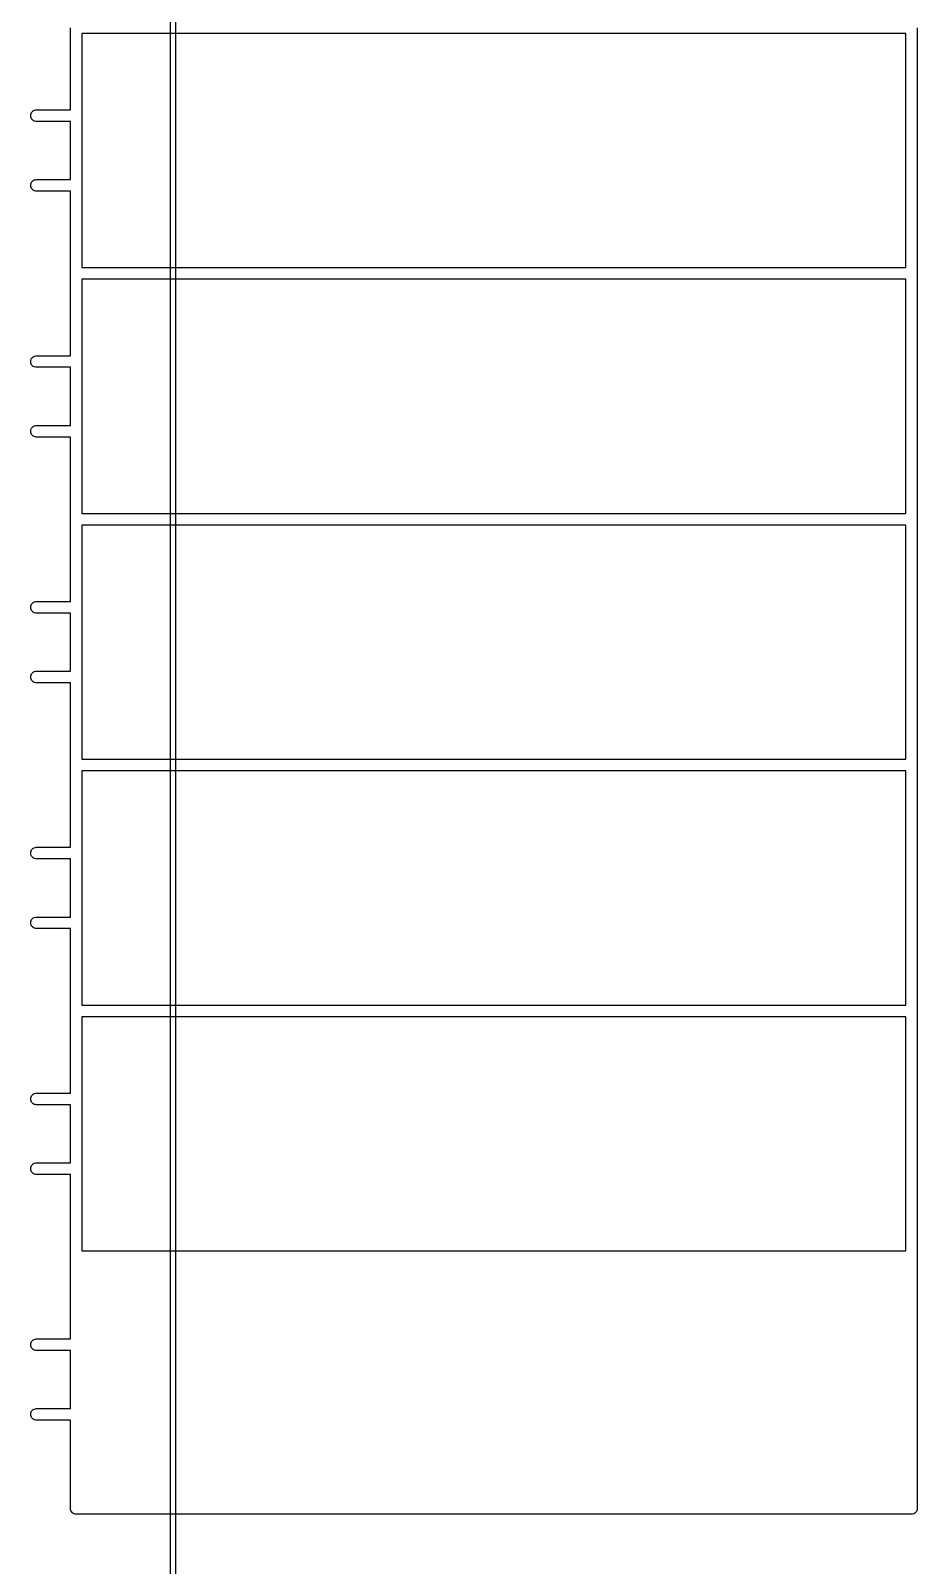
# Model space of a CAD drawing. Extents: x 47 to 252, y -139 to -48.
# Drawn here: x 242.53 to 251.69, y -119.9 to -104.04 of the extents above; entities that cross this region are included whole.
import ezdxf

# ---------------------------------------------------------------- set-up
doc = ezdxf.new("R2010")
doc.units = 0
doc.layers.add('BLACK', color=7, linetype='CONTINUOUS')

msp = doc.modelspace()

# ---------------------------------------------------------------- linework, layer by layer
at = {"layer": 'BLACK', "linetype": 'CONTINUOUS'}
for p, q in [((243.975, -135.499), (243.975, -51.5001)), ((244.025, -51.4988), (244.025, -135.501)), ((242.94, -104.86), (242.94, -104.013)), ((251.69, -104.013), (251.69, -106.547)), ((243.06, -104.07), (243.06, -104.917)), ((251.57, -104.07), (243.06, -104.07)), ((251.57, -106.49), (251.57, -104.07)), ((242.53, -104.92), (242.531, -104.908)), ((242.531, -104.932), (242.53, -104.92)), ((242.531, -104.908), (242.534, -104.897)), ((242.534, -104.943), (242.531, -104.932)), ((242.534, -104.897), (242.54, -104.887)), ((242.54, -104.953), (242.534, -104.943)), ((242.54, -104.887), (242.547, -104.877)), ((242.547, -104.963), (242.54, -104.953)), ((242.547, -104.877), (242.557, -104.87)), ((242.557, -104.97), (242.547, -104.963)), ((242.557, -104.87), (242.567, -104.864)), ((242.567, -104.976), (242.557, -104.97)), ((242.567, -104.864), (242.578, -104.861)), ((242.578, -104.979), (242.567, -104.976)), ((242.578, -104.861), (242.587, -104.86)), ((242.587, -104.86), (242.94, -104.86)), ((243.06, -104.917), (243.06, -104.92)), ((243.06, -104.92), (243.06, -104.923)), ((243.06, -104.923), (243.06, -105.637)), ((242.587, -104.98), (242.578, -104.979)), ((242.94, -104.98), (242.587, -104.98)), ((242.94, -105.58), (242.94, -104.98)), ((242.534, -105.617), (242.54, -105.607)), ((242.54, -105.607), (242.547, -105.597)), ((242.547, -105.597), (242.557, -105.59)), ((242.557, -105.59), (242.567, -105.584)), ((242.567, -105.584), (242.578, -105.581)), ((242.578, -105.581), (242.587, -105.58)), ((242.587, -105.58), (242.94, -105.58)), ((242.53, -105.64), (242.531, -105.628)), ((242.531, -105.652), (242.53, -105.64)), ((242.531, -105.628), (242.534, -105.617)), ((242.534, -105.663), (242.531, -105.652)), ((242.54, -105.673), (242.534, -105.663)), ((242.547, -105.683), (242.54, -105.673)), ((242.557, -105.69), (242.547, -105.683)), ((242.567, -105.696), (242.557, -105.69)), ((242.578, -105.699), (242.567, -105.696)), ((242.587, -105.7), (242.578, -105.699)), ((242.94, -105.7), (242.587, -105.7)), ((242.94, -106.547), (242.94, -105.7)), ((243.06, -105.637), (243.06, -105.64)), ((243.06, -105.64), (243.06, -105.643)), ((243.06, -105.643), (243.06, -106.49)), ((242.94, -106.55), (242.94, -106.547)), ((242.94, -106.553), (242.94, -106.55)), ((242.94, -107.4), (242.94, -106.553)), ((243.06, -106.49), (251.57, -106.49)), ((251.69, -106.547), (251.69, -106.55)), ((251.69, -106.55), (251.69, -106.553)), ((251.69, -106.553), (251.69, -109.087)), ((243.06, -106.61), (243.06, -107.457)), ((251.57, -106.61), (243.06, -106.61)), ((251.57, -109.03), (251.57, -106.61)), ((242.53, -107.46), (242.531, -107.448)), ((242.531, -107.472), (242.53, -107.46)), ((242.531, -107.448), (242.534, -107.437)), ((242.534, -107.483), (242.531, -107.472)), ((242.534, -107.437), (242.54, -107.427)), ((242.54, -107.493), (242.534, -107.483)), ((242.54, -107.427), (242.547, -107.417)), ((242.547, -107.503), (242.54, -107.493)), ((242.547, -107.417), (242.557, -107.41)), ((242.557, -107.51), (242.547, -107.503)), ((242.557, -107.41), (242.567, -107.404)), ((242.567, -107.516), (242.557, -107.51)), ((242.567, -107.404), (242.578, -107.401)), ((242.578, -107.401), (242.587, -107.4)), ((242.587, -107.4), (242.94, -107.4)), ((243.06, -107.457), (243.06, -107.46)), ((243.06, -107.46), (243.06, -107.463)), ((243.06, -107.463), (243.06, -108.177)), ((242.578, -107.519), (242.567, -107.516)), ((242.587, -107.52), (242.578, -107.519)), ((242.94, -107.52), (242.587, -107.52)), ((242.94, -108.12), (242.94, -107.52)), ((242.534, -108.157), (242.54, -108.147)), ((242.54, -108.147), (242.547, -108.137)), ((242.547, -108.137), (242.557, -108.13)), ((242.557, -108.13), (242.567, -108.124)), ((242.567, -108.124), (242.578, -108.121)), ((242.578, -108.121), (242.587, -108.12)), ((242.587, -108.12), (242.94, -108.12)), ((242.53, -108.18), (242.531, -108.168)), ((242.531, -108.192), (242.53, -108.18)), ((242.531, -108.168), (242.534, -108.157)), ((242.534, -108.203), (242.531, -108.192)), ((242.54, -108.213), (242.534, -108.203)), ((242.547, -108.223), (242.54, -108.213)), ((242.557, -108.23), (242.547, -108.223)), ((242.567, -108.236), (242.557, -108.23)), ((242.578, -108.239), (242.567, -108.236)), ((242.587, -108.24), (242.578, -108.239)), ((242.94, -108.24), (242.587, -108.24)), ((242.94, -109.087), (242.94, -108.24)), ((243.06, -108.177), (243.06, -108.18)), ((243.06, -108.18), (243.06, -108.183)), ((243.06, -108.183), (243.06, -109.03)), ((242.94, -109.09), (242.94, -109.087)), ((242.94, -109.093), (242.94, -109.09)), ((242.94, -109.94), (242.94, -109.093)), ((243.06, -109.03), (251.57, -109.03)), ((251.69, -109.087), (251.69, -109.09)), ((251.69, -109.09), (251.69, -109.093)), ((251.69, -109.093), (251.69, -111.627)), ((243.06, -109.15), (243.06, -109.997)), ((251.57, -109.15), (243.06, -109.15)), ((251.57, -111.57), (251.57, -109.15)), ((242.53, -110), (242.531, -109.988)), ((242.531, -110.012), (242.53, -110)), ((242.531, -109.988), (242.534, -109.977)), ((242.534, -110.023), (242.531, -110.012)), ((242.534, -109.977), (242.54, -109.967)), ((242.54, -110.033), (242.534, -110.023)), ((242.54, -109.967), (242.547, -109.957)), ((242.547, -110.043), (242.54, -110.033)), ((242.547, -109.957), (242.557, -109.95)), ((242.557, -110.05), (242.547, -110.043)), ((242.557, -109.95), (242.567, -109.944)), ((242.567, -110.056), (242.557, -110.05)), ((242.567, -109.944), (242.578, -109.941)), ((242.578, -109.941), (242.587, -109.94)), ((242.587, -109.94), (242.94, -109.94)), ((243.06, -109.997), (243.06, -110)), ((243.06, -110), (243.06, -110.003)), ((243.06, -110.003), (243.06, -110.717)), ((242.578, -110.059), (242.567, -110.056)), ((242.587, -110.06), (242.578, -110.059)), ((242.94, -110.06), (242.587, -110.06)), ((242.94, -110.66), (242.94, -110.06)), ((242.54, -110.687), (242.547, -110.677)), ((242.547, -110.677), (242.557, -110.67)), ((242.557, -110.67), (242.567, -110.664)), ((242.567, -110.664), (242.578, -110.661)), ((242.578, -110.661), (242.587, -110.66)), ((242.587, -110.66), (242.94, -110.66)), ((242.53, -110.72), (242.531, -110.708)), ((242.531, -110.732), (242.53, -110.72)), ((242.531, -110.708), (242.534, -110.697)), ((242.534, -110.743), (242.531, -110.732)), ((242.534, -110.697), (242.54, -110.687)), ((242.54, -110.753), (242.534, -110.743)), ((242.547, -110.763), (242.54, -110.753)), ((242.557, -110.77), (242.547, -110.763)), ((242.567, -110.776), (242.557, -110.77)), ((242.578, -110.779), (242.567, -110.776)), ((242.587, -110.78), (242.578, -110.779)), ((242.94, -110.78), (242.587, -110.78)), ((242.94, -111.627), (242.94, -110.78)), ((243.06, -110.717), (243.06, -110.72)), ((243.06, -110.72), (243.06, -110.723)), ((243.06, -110.723), (243.06, -111.57)), ((242.94, -111.63), (242.94, -111.627)), ((242.94, -111.633), (242.94, -111.63)), ((242.94, -112.48), (242.94, -111.633)), ((243.06, -111.57), (251.57, -111.57)), ((251.69, -111.627), (251.69, -111.63)), ((251.69, -111.63), (251.69, -111.633)), ((251.69, -111.633), (251.69, -114.167)), ((243.06, -111.69), (243.06, -112.537)), ((251.57, -111.69), (243.06, -111.69)), ((251.57, -114.11), (251.57, -111.69)), ((242.53, -112.54), (242.531, -112.528)), ((242.531, -112.552), (242.53, -112.54)), ((242.531, -112.528), (242.534, -112.517)), ((242.534, -112.563), (242.531, -112.552)), ((242.534, -112.517), (242.54, -112.507)), ((242.54, -112.573), (242.534, -112.563)), ((242.54, -112.507), (242.547, -112.497)), ((242.547, -112.583), (242.54, -112.573)), ((242.547, -112.497), (242.557, -112.49)), ((242.557, -112.59), (242.547, -112.583)), ((242.557, -112.49), (242.567, -112.484)), ((242.567, -112.484), (242.578, -112.481)), ((242.578, -112.481), (242.587, -112.48)), ((242.587, -112.48), (242.94, -112.48)), ((243.06, -112.537), (243.06, -112.54)), ((243.06, -112.54), (243.06, -112.543)), ((243.06, -112.543), (243.06, -113.257)), ((242.567, -112.596), (242.557, -112.59)), ((242.578, -112.599), (242.567, -112.596)), ((242.587, -112.6), (242.578, -112.599)), ((242.94, -112.6), (242.587, -112.6)), ((242.94, -113.2), (242.94, -112.6)), ((242.54, -113.227), (242.547, -113.217)), ((242.547, -113.217), (242.557, -113.21)), ((242.557, -113.21), (242.567, -113.204)), ((242.567, -113.204), (242.578, -113.201)), ((242.578, -113.201), (242.587, -113.2)), ((242.587, -113.2), (242.94, -113.2)), ((242.53, -113.26), (242.531, -113.248)), ((242.531, -113.272), (242.53, -113.26)), ((242.531, -113.248), (242.534, -113.237)), ((242.534, -113.283), (242.531, -113.272)), ((242.534, -113.237), (242.54, -113.227)), ((242.54, -113.293), (242.534, -113.283)), ((242.547, -113.303), (242.54, -113.293)), ((242.557, -113.31), (242.547, -113.303)), ((242.567, -113.316), (242.557, -113.31)), ((242.578, -113.319), (242.567, -113.316)), ((242.587, -113.32), (242.578, -113.319)), ((242.94, -113.32), (242.587, -113.32)), ((242.94, -114.167), (242.94, -113.32)), ((243.06, -113.257), (243.06, -113.26)), ((243.06, -113.26), (243.06, -113.263)), ((243.06, -113.263), (243.06, -114.11)), ((242.94, -114.17), (242.94, -114.167)), ((242.94, -114.173), (242.94, -114.17)), ((242.94, -115.02), (242.94, -114.173)), ((243.06, -114.11), (251.57, -114.11)), ((251.69, -114.167), (251.69, -114.17)), ((251.69, -114.17), (251.69, -114.173)), ((251.69, -114.173), (251.69, -116.707)), ((243.06, -114.23), (243.06, -115.077)), ((251.57, -114.23), (243.06, -114.23)), ((251.57, -116.65), (251.57, -114.23)), ((242.53, -115.08), (242.531, -115.068)), ((242.531, -115.092), (242.53, -115.08)), ((242.531, -115.068), (242.534, -115.057)), ((242.534, -115.103), (242.531, -115.092)), ((242.534, -115.057), (242.54, -115.047)), ((242.54, -115.113), (242.534, -115.103)), ((242.54, -115.047), (242.547, -115.037)), ((242.547, -115.123), (242.54, -115.113)), ((242.547, -115.037), (242.557, -115.03)), ((242.557, -115.13), (242.547, -115.123)), ((242.557, -115.03), (242.567, -115.024)), ((242.567, -115.024), (242.578, -115.021)), ((242.578, -115.021), (242.587, -115.02)), ((242.587, -115.02), (242.94, -115.02)), ((243.06, -115.077), (243.06, -115.08)), ((243.06, -115.08), (243.06, -115.083)), ((243.06, -115.083), (243.06, -115.797)), ((242.567, -115.136), (242.557, -115.13)), ((242.578, -115.139), (242.567, -115.136)), ((242.587, -115.14), (242.578, -115.139)), ((242.94, -115.14), (242.587, -115.14)), ((242.94, -115.74), (242.94, -115.14)), ((242.54, -115.767), (242.547, -115.757)), ((242.547, -115.757), (242.557, -115.75)), ((242.557, -115.75), (242.567, -115.744)), ((242.567, -115.744), (242.578, -115.741)), ((242.578, -115.741), (242.587, -115.74)), ((242.587, -115.74), (242.94, -115.74)), ((242.53, -115.8), (242.531, -115.788)), ((242.531, -115.812), (242.53, -115.8)), ((242.531, -115.788), (242.534, -115.777)), ((242.534, -115.823), (242.531, -115.812)), ((242.534, -115.777), (242.54, -115.767)), ((242.54, -115.833), (242.534, -115.823)), ((242.547, -115.843), (242.54, -115.833)), ((242.557, -115.85), (242.547, -115.843)), ((242.567, -115.856), (242.557, -115.85)), ((242.578, -115.859), (242.567, -115.856)), ((242.587, -115.86), (242.578, -115.859)), ((242.94, -115.86), (242.587, -115.86)), ((242.94, -116.707), (242.94, -115.86)), ((243.06, -115.797), (243.06, -115.8)), ((243.06, -115.8), (243.06, -115.803)), ((243.06, -115.803), (243.06, -116.65)), ((242.94, -116.71), (242.94, -116.707)), ((242.94, -116.713), (242.94, -116.71)), ((243.06, -116.65), (251.57, -116.65)), ((251.69, -116.707), (251.69, -116.71)), ((251.69, -116.71), (251.69, -116.713)), ((242.94, -116.825), (242.94, -116.713)), ((242.94, -116.828), (242.94, -116.825)), ((242.94, -116.831), (242.94, -116.828)), ((242.94, -116.943), (242.94, -116.831)), ((251.69, -116.713), (251.69, -116.825)), ((251.69, -116.825), (251.69, -116.828)), ((251.69, -116.828), (251.69, -116.831)), ((251.69, -116.831), (251.69, -116.943)), ((242.94, -116.946), (242.94, -116.943)), ((242.94, -116.949), (242.94, -116.946)), ((242.94, -117.061), (242.94, -116.949)), ((251.69, -116.943), (251.69, -116.946)), ((251.69, -116.946), (251.69, -116.949)), ((251.69, -116.949), (251.69, -117.061)), ((242.94, -117.064), (242.94, -117.061)), ((242.94, -117.067), (242.94, -117.064)), ((242.94, -117.179), (242.94, -117.067)), ((242.94, -117.182), (242.94, -117.179)), ((242.94, -117.185), (242.94, -117.182)), ((242.94, -117.298), (242.94, -117.185)), ((251.69, -117.061), (251.69, -117.064)), ((251.69, -117.064), (251.69, -117.067)), ((251.69, -117.067), (251.69, -117.179)), ((251.69, -117.179), (251.69, -117.182)), ((251.69, -117.182), (251.69, -117.185)), ((251.69, -117.185), (251.69, -117.298)), ((242.94, -117.3), (242.94, -117.298)), ((242.94, -117.303), (242.94, -117.3)), ((242.94, -117.416), (242.94, -117.303)), ((251.69, -117.298), (251.69, -117.3)), ((251.69, -117.3), (251.69, -117.303)), ((251.69, -117.303), (251.69, -117.416)), ((242.94, -117.419), (242.94, -117.416)), ((242.94, -117.422), (242.94, -117.419)), ((242.94, -117.534), (242.94, -117.422)), ((251.69, -117.416), (251.69, -117.419)), ((251.69, -117.419), (251.69, -117.422)), ((251.69, -117.422), (251.69, -117.534)), ((242.53, -117.62), (242.531, -117.608)), ((242.531, -117.632), (242.53, -117.62)), ((242.531, -117.608), (242.534, -117.597)), ((242.534, -117.643), (242.531, -117.632)), ((242.534, -117.597), (242.54, -117.587)), ((242.54, -117.653), (242.534, -117.643)), ((242.54, -117.587), (242.547, -117.577)), ((242.547, -117.663), (242.54, -117.653)), ((242.547, -117.577), (242.557, -117.57)), ((242.557, -117.57), (242.567, -117.564)), ((242.567, -117.564), (242.578, -117.561)), ((242.578, -117.561), (242.587, -117.56)), ((242.587, -117.56), (242.94, -117.56)), ((242.94, -117.537), (242.94, -117.534)), ((242.94, -117.54), (242.94, -117.537)), ((242.94, -117.56), (242.94, -117.54)), ((251.69, -117.534), (251.69, -117.537)), ((251.69, -117.537), (251.69, -117.54)), ((251.69, -117.54), (251.69, -117.652)), ((251.69, -117.652), (251.69, -117.655)), ((251.69, -117.655), (251.69, -117.658)), ((251.69, -117.658), (251.69, -117.77)), ((242.557, -117.67), (242.547, -117.663)), ((242.567, -117.676), (242.557, -117.67)), ((242.578, -117.679), (242.567, -117.676)), ((242.587, -117.68), (242.578, -117.679)), ((242.94, -117.68), (242.587, -117.68)), ((242.94, -117.77), (242.94, -117.68)), ((242.94, -117.773), (242.94, -117.77)), ((242.94, -117.776), (242.94, -117.773)), ((242.94, -117.888), (242.94, -117.776)), ((251.69, -117.77), (251.69, -117.773)), ((251.69, -117.773), (251.69, -117.776)), ((251.69, -117.776), (251.69, -117.888)), ((242.94, -117.891), (242.94, -117.888)), ((242.94, -117.894), (242.94, -117.891)), ((242.94, -118.006), (242.94, -117.894)), ((251.69, -117.888), (251.69, -117.891)), ((251.69, -117.891), (251.69, -117.894)), ((251.69, -117.894), (251.69, -118.006)), ((242.94, -118.009), (242.94, -118.006)), ((242.94, -118.012), (242.94, -118.009)), ((242.94, -118.124), (242.94, -118.012)), ((242.94, -118.127), (242.94, -118.124)), ((242.94, -118.13), (242.94, -118.127)), ((242.94, -118.242), (242.94, -118.13)), ((251.69, -118.006), (251.69, -118.009)), ((251.69, -118.009), (251.69, -118.012)), ((251.69, -118.012), (251.69, -118.124)), ((251.69, -118.124), (251.69, -118.127)), ((251.69, -118.127), (251.69, -118.13)), ((251.69, -118.13), (251.69, -118.242)), ((242.547, -118.297), (242.557, -118.29)), ((242.557, -118.29), (242.567, -118.284)), ((242.567, -118.284), (242.578, -118.281)), ((242.578, -118.281), (242.587, -118.28)), ((242.587, -118.28), (242.94, -118.28)), ((242.94, -118.245), (242.94, -118.242)), ((242.94, -118.248), (242.94, -118.245)), ((242.94, -118.28), (242.94, -118.248)), ((251.69, -118.242), (251.69, -118.245)), ((251.69, -118.245), (251.69, -118.248)), ((251.69, -118.248), (251.69, -118.36)), ((242.53, -118.34), (242.531, -118.328)), ((242.531, -118.352), (242.53, -118.34)), ((242.531, -118.328), (242.534, -118.317)), ((242.534, -118.363), (242.531, -118.352)), ((242.534, -118.317), (242.54, -118.307)), ((242.54, -118.373), (242.534, -118.363)), ((242.54, -118.307), (242.547, -118.297)), ((242.547, -118.383), (242.54, -118.373)), ((242.557, -118.39), (242.547, -118.383)), ((242.567, -118.396), (242.557, -118.39)), ((242.578, -118.399), (242.567, -118.396)), ((242.587, -118.4), (242.578, -118.399)), ((242.94, -118.4), (242.587, -118.4)), ((242.94, -118.478), (242.94, -118.4)), ((251.69, -118.36), (251.69, -118.363)), ((251.69, -118.363), (251.69, -118.366)), ((251.69, -118.366), (251.69, -118.478)), ((242.94, -118.481), (242.94, -118.478)), ((242.94, -118.484), (242.94, -118.481)), ((242.94, -118.597), (242.94, -118.484)), ((242.94, -118.6), (242.94, -118.597)), ((242.94, -118.602), (242.94, -118.6)), ((242.94, -118.715), (242.94, -118.602)), ((251.69, -118.478), (251.69, -118.481)), ((251.69, -118.481), (251.69, -118.484)), ((251.69, -118.484), (251.69, -118.597)), ((251.69, -118.597), (251.69, -118.6)), ((251.69, -118.6), (251.69, -118.602)), ((251.69, -118.602), (251.69, -118.715)), ((242.94, -118.718), (242.94, -118.715)), ((242.94, -118.721), (242.94, -118.718)), ((242.94, -118.833), (242.94, -118.721)), ((251.69, -118.715), (251.69, -118.718)), ((251.69, -118.718), (251.69, -118.721)), ((251.69, -118.721), (251.69, -118.833)), ((242.94, -118.836), (242.94, -118.833)), ((242.94, -118.839), (242.94, -118.836)), ((242.94, -118.951), (242.94, -118.839)), ((251.69, -118.833), (251.69, -118.836)), ((251.69, -118.836), (251.69, -118.839)), ((251.69, -118.839), (251.69, -118.951)), ((242.94, -118.954), (242.94, -118.951)), ((242.94, -118.957), (242.94, -118.954)), ((242.94, -119.069), (242.94, -118.957)), ((242.94, -119.072), (242.94, -119.069)), ((242.94, -119.075), (242.94, -119.072)), ((242.94, -119.187), (242.94, -119.075)), ((251.69, -118.951), (251.69, -118.954)), ((251.69, -118.954), (251.69, -118.957)), ((251.69, -118.957), (251.69, -119.069)), ((251.69, -119.069), (251.69, -119.072)), ((251.69, -119.072), (251.69, -119.075)), ((251.69, -119.075), (251.69, -119.187)), ((242.94, -119.19), (242.94, -119.187)), ((242.94, -119.193), (242.94, -119.19)), ((242.94, -119.307), (242.94, -119.193)), ((251.69, -119.187), (251.69, -119.19)), ((251.69, -119.19), (251.69, -119.193)), ((251.69, -119.193), (251.69, -119.307)), ((242.94, -119.31), (242.94, -119.307)), ((242.941, -119.322), (242.94, -119.31)), ((242.944, -119.333), (242.941, -119.322)), ((242.946, -119.336), (242.944, -119.333)), ((242.95, -119.343), (242.946, -119.336)), ((242.957, -119.353), (242.95, -119.343)), ((242.967, -119.36), (242.957, -119.353)), ((242.977, -119.366), (242.967, -119.36)), ((242.988, -119.369), (242.977, -119.366)), ((243, -119.37), (242.988, -119.369)), ((243.003, -119.37), (243, -119.37)), ((251.627, -119.37), (243.003, -119.37)), ((251.63, -119.37), (251.627, -119.37)), ((251.633, -119.37), (251.63, -119.37)), ((251.642, -119.369), (251.633, -119.37)), ((251.633, -119.37), (251.633, -119.37)), ((251.653, -119.366), (251.642, -119.369)), ((251.663, -119.36), (251.653, -119.366)), ((251.673, -119.353), (251.663, -119.36)), ((251.68, -119.343), (251.673, -119.353)), ((251.686, -119.333), (251.68, -119.343)), ((251.689, -119.322), (251.686, -119.333)), ((251.69, -119.316), (251.689, -119.322)), ((251.69, -119.307), (251.69, -119.31)), ((251.69, -119.31), (251.69, -119.313)), ((251.69, -119.313), (251.69, -119.313)), ((251.69, -119.313), (251.69, -119.316))]:
    msp.add_line(p, q, dxfattribs=at)

doc.saveas('drawing.dxf')
